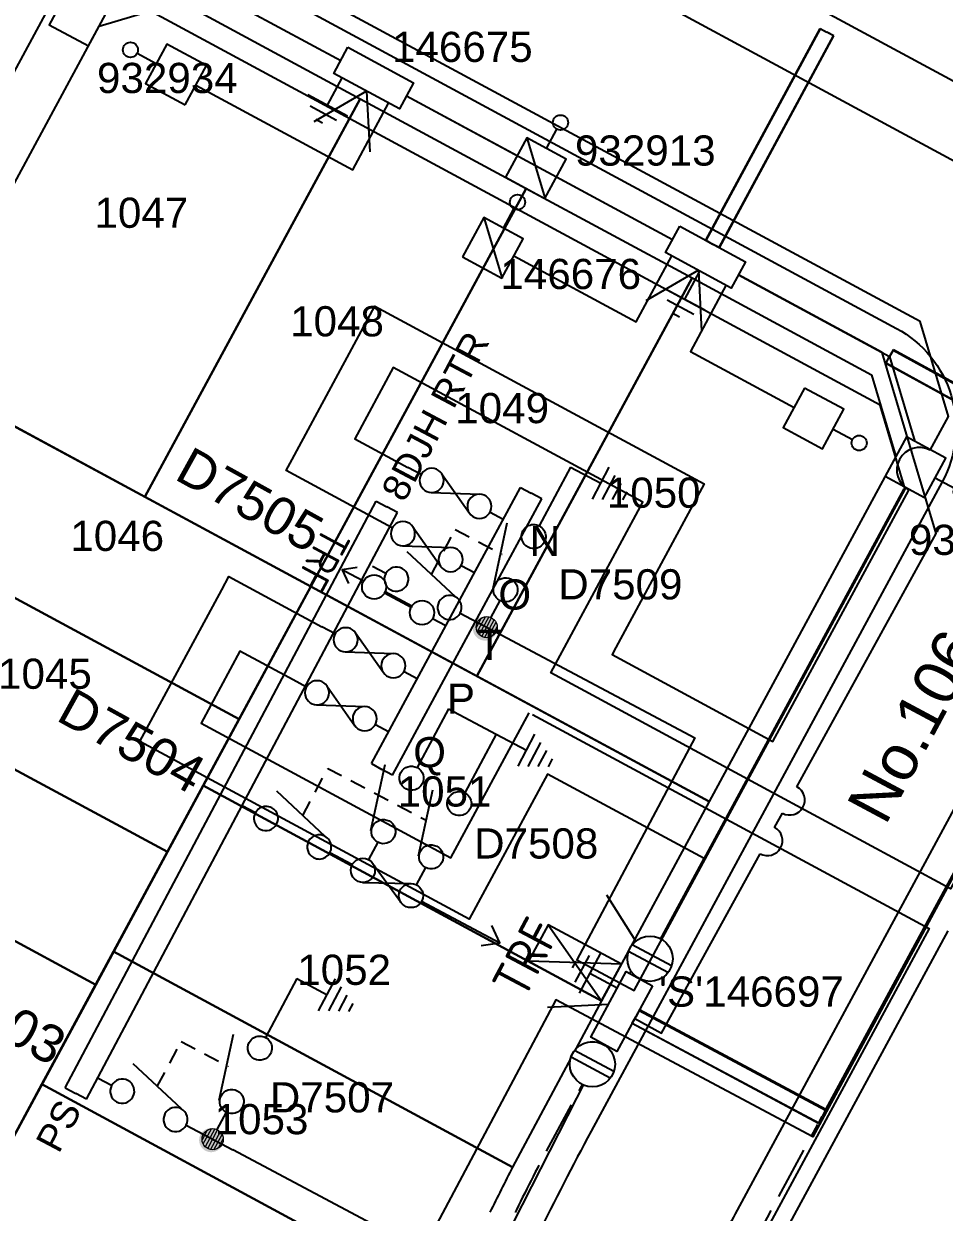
# Model space of a CAD drawing. Header units: metres. Extents: x 303507 to 304452, y 6274483 to 6275961.
# Drawn here: x 303895.7 to 303956.7, y 6274966.2 to 6275045 of the extents above; entities that cross this region are included whole.
import ezdxf
from ezdxf.enums import TextEntityAlignment as Align

# ---------------------------------------------------------------- set-up
doc = ezdxf.new("R2010")
doc.units = ezdxf.units.M
doc.header["$LTSCALE"] = 0.7
for name, pattern in [('A', [0]), ('CENTERX2', [101.6, 63.5, -12.7, 12.7, -12.7]), ('Dash', [5, 3, -2]), ('IE Trench LV', [6.5, 5, -1.5])]:
    doc.linetypes.add(name, pattern=pattern)
doc.layers.get('0').update_dxf_attribs({"color": 6})
for name, color, linetype in [('_User Miscellaneous11', 7, 'Continuous'), ('_User Miscellaneous4', 7, 'Continuous'), ('_User Miscellaneous7', 150, 'Continuous'), ('_User Miscellaneous8', 7, 'Continuous'), ('_User Miscellaneous9', 8, 'Continuous'), ('Cadastre Developer_SP_NEW', 4, 'Continuous'), ('Cadastre Roads_SP_NEW', 8, 'Continuous'), ('Duct_SP_NEW', 2, 'Continuous'), ('Equip_HV_NEW', 2, 'Continuous'), ('Equip_LV_MOD', 5, 'Continuous'), ('Equip_LV_NEW', 5, 'Continuous'), ('Mains_HV_NEW_U72', 2, 'Continuous'), ('Mains_LV_NEW_R6', 2, 'Continuous'), ('Mains_LV_NEW_T84', 2, 'Continuous'), ('Services_SP_NEW_UG', 2, 'Continuous'), ('Sub_LV_EXT', 5, 'Continuous'), ('Sub_SP_NEW', 2, 'Continuous'), ('SupportsUG_SP_LV_NEW', 2, 'Continuous'), ('SupportsUG_SP_LV_SL_NEW', 2, 'Continuous'), ('Trench_SP_NEW', 2, 'Continuous')]:
    doc.layers.add(name, color=color, linetype=linetype)
doc.layers.add('_User Miscellaneous5', color=7, linetype='Continuous', lineweight=35)
doc.styles.add('ARIAL', font='arial.ttf', dxfattribs={"height": 2})
doc.styles.add('iecARIAL', font='arial.ttf', dxfattribs={"height": 2})
doc.styles.add('IESYMBOL1', font='isocp.shx')
doc.styles.add('POLE_LABEL', font='arial.ttf')
doc.styles.add('SL_LABEL', font='arial.ttf')
doc.styles.get("Standard").update_dxf_attribs({"font": 'arial.ttf'})
doc.styles.add('style1', font='iso3098b.shx')
doc.styles.add('SWG_LABEL', font='arial.ttf')
doc.styles.add('SWITCH_LABEL', font='arial.ttf', dxfattribs={"height": 2.5})
doc.linetypes.add('Cable New UG', pattern='A,8,-1,["x",style1,S=3.5,R=0,X=0.35,Y=-1],-3.5', length=12.5)
doc.linetypes.add('Cable Z', pattern='A,8,-1,["Z",Standard,S=2.5,R=0,X=0.35,Y=-1.25],-3.5', length=12.5)
doc.linetypes.add('IE Trench HV', pattern='A,8,-2,["/",style1,S=2.5,R=0,X=0.1,Y=-1],-4.5', length=14.5)

# ---------------------------------------------------------------- blocks, each defined once
blk = doc.blocks.new('*U99')
at = {"layer": '_User Miscellaneous7', "lineweight": -3}
blk.add_lwpolyline([(-0.394, -4.515), (-0.394, -3.065)], dxfattribs=at)
blk.add_lwpolyline([(-1.879, -7.485), (1.091, -7.485), (1.091, -4.515), (-1.879, -4.515)], close=True, dxfattribs=at)
blk.add_circle((-0.394, -2.565), 0.5, dxfattribs=at)
at = {"layer": '_User Miscellaneous8', "color": 2, "lineweight": -3}
blk.add_lwpolyline([(-1.485, 0), (1.485, 0), (1.485, 2.97), (-1.485, 2.97)], close=True, dxfattribs=at)
at = {"style": 'POLE_LABEL', "flags": 9}
blk.add_attdef('STRUCTURE_PLANT_NUMBER', text='', height=0.2, dxfattribs=at).set_placement((1.641, 1.727), align=Align.MIDDLE_LEFT)
for tag, flags, p in [('STREET_CODE', 9, (1.641, 1.485)), ('OWNED_BY', 9, (1.641, 1.085)), ('OPERATED_BY', 9, (1.641, 0.885)), ('COLUMN_TYPE', 9, (1.641, 1.285)), ('STATE', 9, (1.641, 0.485)), ('USAGE', 9, (1.641, 0.285)), ('MAINTAINED_BY', 9, (1.641, 0.685)), ('LEGEND', 9, (1.641, 0.085)), ('SUBURB', 9, (1.641, -0.315)), ('STREETNAME', 9, (1.641, -0.515)), ('PARENT', 9, (1.641, -0.115)), ('LOCATION', 9, (1.641, -0.715)), ('Z', 1, (1.641, -1.315)), ('NOTES', 9, (1.641, -0.915)), ('LABEL_ALIGNMENT', 9, (1.641, -1.115))]:
    blk.add_attdef(tag, text='', height=0.2, dxfattribs=dict(flags=flags)).set_placement(p, align=Align.MIDDLE_LEFT)
at = {"layer": '_User Miscellaneous5', "style": 'ARIAL', "flags": 8}
blk.add_attdef('ASSET_NUM', text='', height=2, dxfattribs=at).set_placement((2, 3.485), align=Align.MIDDLE_LEFT)
blk = doc.blocks.new('*U107')
at = {"layer": '_User Miscellaneous7', "lineweight": -3}
for points in [[(0, -3.03), (0, -1.58)], [(-1.485, -3.03), (1.5, -6.015)]]:
    blk.add_lwpolyline(points, dxfattribs=at)
blk.add_lwpolyline([(-1.485, -6), (1.485, -6), (1.485, -3.03), (-1.485, -3.03)], close=True, dxfattribs=at)
blk.add_circle((0, -1.08), 0.5, dxfattribs=at)
at = {"layer": '_User Miscellaneous8', "color": 2, "lineweight": -3}
blk.add_lwpolyline([(-1.485, 0), (1.485, 0), (1.485, 2.97), (-1.485, 2.97)], close=True, dxfattribs=at)
blk.add_lwpolyline([(-1.485, 2.97), (1.5, -0.015)], dxfattribs=at)
at = {"style": 'POLE_LABEL', "flags": 9}
blk.add_attdef('STRUCTURE_PLANT_NUMBER', text='', height=0.2, dxfattribs=at).set_placement((1.641, 1.727), align=Align.MIDDLE_LEFT)
for tag, flags, p in [('STREET_CODE', 9, (1.641, 1.485)), ('OWNED_BY', 9, (1.641, 1.085)), ('OPERATED_BY', 9, (1.641, 0.885)), ('COLUMN_TYPE', 9, (1.641, 1.285)), ('STATE', 9, (1.641, 0.485)), ('USAGE', 9, (1.641, 0.285)), ('MAINTAINED_BY', 9, (1.641, 0.685)), ('LEGEND', 9, (1.641, 0.085)), ('SUBURB', 9, (1.641, -0.315)), ('STREETNAME', 9, (1.641, -0.515)), ('PARENT', 9, (1.641, -0.115)), ('LOCATION', 9, (1.641, -0.715)), ('Z', 1, (1.641, -1.315)), ('NOTES', 9, (1.641, -0.915)), ('LABEL_ALIGNMENT', 9, (1.641, -1.115))]:
    blk.add_attdef(tag, text='', height=0.2, dxfattribs=dict(flags=flags)).set_placement(p, align=Align.MIDDLE_LEFT)
at = {"layer": '_User Miscellaneous5', "style": 'ARIAL', "flags": 8}
blk.add_attdef('ASSET_NUM', text='', height=2, dxfattribs=at).set_placement((2, 3.485), align=Align.MIDDLE_LEFT)
blk = doc.blocks.new('*U66')
at = {"layer": '_User Miscellaneous8', "color": 2}
blk.add_line((0, 0), (0, 1.45), dxfattribs=at)
blk.add_circle((0, 1.95), 0.5, dxfattribs=at)
for tag, p, flags in [('Z', (0, 0), 1), ('OPERATED_BY', (0, -9.607), 9)]:
    blk.add_attdef(tag, p, '', height=0.2, dxfattribs=dict(flags=flags))
at = {"style": 'SL_LABEL', "flags": 9}
blk.add_attdef('STREET_CODE', text='', height=0.2, dxfattribs=at).set_placement((0, -0.2), align=Align.MIDDLE_LEFT)
at = {"flags": 9}
for tag, p in [('CONSTRUCTED_VOLTAGE', (0, -0.4)), ('CONTROL_TYPE', (0, -0.6)), ('LANTERN_PURPOSE', (0, -0.8)), ('OPERATING_VOLTAGE', (0, -1.4)), ('ORIENTATION', (0, -1.6)), ('LANTERN_TYPE', (0, -1)), ('NO_PHASES', (0, -1.2)), ('OWNED_BY', (0, -1.8)), ('STATE', (0, -2)), ('CEXIST', (0, -2.4)), ('USAGE', (0, -2.2)), ('CNEW', (0, -2.6)), ('CNUMBER', (0, -2.8)), ('CREMOVE', (0, -3)), ('CREPLACE', (0, -3.2)), ('LKINGHEIGHT', (0, -3.4)), ('LBRACKET', (0, -3.6)), ('LBRACKETVOCAB', (0, -3.8)), ('LCATEGORY', (0, -4)), ('LCHARGE1', (0, -4.2)), ('LCHARGE1PERCENT', (0, -4.4)), ('LCHARGE2', (0, -4.6)), ('LCHARGE2PERCENT', (0, -4.8)), ('LCHARGE3', (0, -5)), ('LCHARGE3PERCENT', (0, -5.2)), ('LEXIST', (0, -5.4)), ('LLAMP', (0, -5.6)), ('LLAMPVOCAB', (0, -5.8)), ('LMAST', (0, -6)), ('LMASTVOCAB', (0, -6.2)), ('LNEW', (0, -6.4)), ('LANTNUMBER', (0, -6.6)), ('LOUTREACH', (0, -7)), ('LOUTREACHVOCAB', (0, -7.2)), ('LRATECODE', (0, -7.4)), ('LREMOVE', (0, -7.6)), ('LREPLACE', (0, -7.8)), ('SUBURB', (0, -8.6)), ('LTYPE', (0, -8)), ('LTYPEVOCAB', (0, -8.2)), ('LEGEND', (0, -8.4)), ('STREETNAME', (0, -8.8)), ('LOCATION', (0, -9)), ('NOTES', (0, -9.2)), ('MAINTAINED_BY', (0, -9.863))]:
    blk.add_attdef(tag, text='', height=0.2, dxfattribs=at).set_placement(p, align=Align.MIDDLE_LEFT)
blk = doc.blocks.new('*U100')
at = {"layer": '_User Miscellaneous7', "lineweight": -3}
blk.add_lwpolyline([(0.362, -4.515), (0.362, -3.065)], dxfattribs=at)
blk.add_lwpolyline([(-1.123, -7.485), (1.847, -7.485), (1.847, -4.515), (-1.123, -4.515)], close=True, dxfattribs=at)
blk.add_circle((0.362, -2.565), 0.5, dxfattribs=at)
at = {"layer": '_User Miscellaneous8', "color": 2, "lineweight": -3}
blk.add_lwpolyline([(-1.485, 0), (1.485, 0), (1.485, 2.97), (-1.485, 2.97)], close=True, dxfattribs=at)
at = {"style": 'POLE_LABEL', "flags": 9}
blk.add_attdef('STRUCTURE_PLANT_NUMBER', text='', height=0.2, dxfattribs=at).set_placement((1.641, 1.727), align=Align.MIDDLE_LEFT)
for tag, flags, p in [('STREET_CODE', 9, (1.641, 1.485)), ('OWNED_BY', 9, (1.641, 1.085)), ('OPERATED_BY', 9, (1.641, 0.885)), ('COLUMN_TYPE', 9, (1.641, 1.285)), ('STATE', 9, (1.641, 0.485)), ('USAGE', 9, (1.641, 0.285)), ('MAINTAINED_BY', 9, (1.641, 0.685)), ('LEGEND', 9, (1.641, 0.085)), ('SUBURB', 9, (1.641, -0.315)), ('STREETNAME', 9, (1.641, -0.515)), ('PARENT', 9, (1.641, -0.115)), ('LOCATION', 9, (1.641, -0.715)), ('Z', 1, (1.641, -1.315)), ('NOTES', 9, (1.641, -0.915)), ('LABEL_ALIGNMENT', 9, (1.641, -1.115))]:
    blk.add_attdef(tag, text='', height=0.2, dxfattribs=dict(flags=flags)).set_placement(p, align=Align.MIDDLE_LEFT)
at = {"layer": '_User Miscellaneous5', "style": 'ARIAL', "flags": 8}
blk.add_attdef('ASSET_NUM', text='', height=2, dxfattribs=at).set_placement((2, 3.485), align=Align.MIDDLE_LEFT)
blk = doc.blocks.new('*U86')
at = {"lineweight": -3}
blk.add_lwpolyline([(-2.475, 2.49), (2.475, 2.49), (2.475, 0.51), (-2.475, 0.51)], close=True, dxfattribs=at)
for tag, flags, p in [('STREET_CODE', 9, (1.5, 3.5)), ('OWNED_BY', 9, (1.5, 3.3)), ('OPERATED_BY', 9, (1.5, 3.1)), ('STATE', 9, (1.5, 2.7)), ('SUPPORT_TYPE', 9, (1.5, 2.5)), ('USAGE', 9, (1.5, 2.3)), ('MAINTAINED_BY', 9, (1.5, 2.9)), ('SUBURB', 9, (1.5, 1.7)), ('STREETNAME', 9, (1.5, 1.5)), ('LEGEND', 9, (1.5, 2.1)), ('PARENT', 9, (1.5, 1.9)), ('Z', 1, (1.5, 0.9)), ('LOCATION', 9, (1.5, 1.3)), ('NOTES', 9, (1.5, 1.1))]:
    blk.add_attdef(tag, text='', height=0.2, dxfattribs=dict(flags=flags)).set_placement(p, align=Align.MIDDLE_LEFT)
at = {"layer": '_User Miscellaneous4', "style": 'ARIAL', "flags": 8}
blk.add_attdef('ASSET_NUM', text='', height=2, dxfattribs=at).set_placement((2, 5.5), align=Align.MIDDLE_LEFT)
blk = doc.blocks.new('A$C1B2C29DD')
at = {"layer": 'Services_SP_NEW_UG', "color": 2, "flags": 128}
for points in [[(0, 0), (-2.1, 3.444)], [(0, 0), (2.1, 3.444)]]:
    blk.add_lwpolyline(points, dxfattribs=at)
blk = doc.blocks.new('SUB_PADMOUNT_NEW')
for p, q in [((0, 1.375), (5.5, -1.375)), ((5.5, 1.375), (0, -1.375))]:
    blk.add_line(p, q)
blk.add_lwpolyline([(0, -1.375), (5.5, -1.375), (5.5, 1.375), (0, 1.375)], close=True)
for tag, height, flags, p in [('ASSET_NUM', 3, 8, (5.84, 2.545)), ('STREET_CODE', 0.2, 9, (5.34, 0.545)), ('OPERATING_VOLTAGE', 0.2, 9, (5.34, 0.145)), ('ORIENTATION', 0.2, 9, (5.34, -0.055)), ('NO_PHASES', 0.2, 9, (5.34, 0.345)), ('OWNED_BY', 0.2, 9, (5.34, -0.255)), ('OPERATED_BY', 0.2, 9, (5.34, -0.455)), ('CONSTRUCTED_VOLTAGE', 0.2, 9, (5.34, -0.855)), ('MAINTAINED_BY', 0.2, 9, (5.34, -0.655)), ('SECONDARY_VOLTAGE', 0.2, 9, (5.34, -1.055)), ('STATE', 0.2, 9, (5.34, -1.255)), ('SUBSTATION_TYPE', 0.2, 9, (5.34, -1.655)), ('PARENT', 0.2, 9, (5.34, -1.455)), ('SUBURB', 0.2, 9, (5.34, -2.255)), ('STREETNAME', 0.2, 9, (5.34, -2.455)), ('USAGE', 0.2, 9, (5.34, -1.855)), ('LEGEND', 0.2, 9, (5.34, -2.055)), ('Z', 0.2, 1, (5.34, -3.055)), ('LOCATION', 0.2, 9, (5.34, -2.655)), ('NOTES', 0.2, 9, (5.34, -2.855))]:
    blk.add_attdef(tag, text='', height=height, dxfattribs=dict(flags=flags)).set_placement(p, align=Align.MIDDLE_LEFT)
blk = doc.blocks.new('TX_LINK_NEW')
h = blk.add_hatch(color=256)
edge = h.paths.add_edge_path()
edge.add_line((2.598, 0.05), (4.601, 0.05))
edge.add_arc((5.4, 0.011), 0.8, 177.23529, 184.40267)
edge.add_line((4.602, -0.05), (2.598, -0.05))
edge.add_arc((1.8, 0), 0.8, 356.41668, 363.58332)
blk.add_line((7.2, 0.013), (7.798, 0.013))
for points in [[(1, 0), (0, 0)], [(2.598, 0.05), (4.601, 0.05)], [(6.2, 0.013), (7.2, 0.013)], [(6.998, -0.587), (7.798, 0.013), (6.998, 0.613)], [(2.598, -0.05), (4.602, -0.05)]]:
    blk.add_lwpolyline(points)
for centre in [(1.8, 0), (5.4, 0.011)]:
    blk.add_circle(centre, 0.8)
for centre, start, end in [((1.8, 0), 356.41668, 3.58332), ((5.4, 0.011), 177.23529, 184.40267)]:
    blk.add_arc(centre, 0.8, start, end)
at = {"style": 'IESYMBOL1'}
blk.add_text('TRF', height=2, rotation=90, dxfattribs=at).set_placement((9.238, 0.013), align=Align.MIDDLE_CENTER)
at = {"flags": 1}
blk.add_attdef('Z', (0, 0), '', height=0.2, dxfattribs=at)
at = {"layer": 'Sub_LV_EXT', "flags": 1}
for tag, p in [('ORIENTATION', (2.14, -1.527)), ('USAGE', (2.14, -1.142)), ('NOTES', (2.14, -3.066))]:
    blk.add_attdef(tag, p, '', height=0.2, dxfattribs=at)
blk = doc.blocks.new('LV_UG_DFUSE_CLOSED_NEW')
for points in [[(1, 0), (0, 0)], [(5.04, 0.726), (2.156, -0.717)], [(5.049, -0.707), (2.156, 0.717)], [(6.2, 0.013), (7.2, 0.013)]]:
    blk.add_lwpolyline(points)
for centre in [(1.8, 0), (5.4, 0.011)]:
    blk.add_circle(centre, 0.8)
for tag, flags, p in [('ACTUAL_STATUS', 9, (1.5, 0)), ('OPERATED_BY', 9, (1.5, -0.6)), ('CONSTRUCTED_VOLTAGE', 9, (1.5, -0.2)), ('NO_PHASES', 9, (1.5, -0.4)), ('MAINTAINED_BY', 9, (1.5, -0.8)), ('OWNED_BY', 9, (1.5, -1)), ('OPERATING_VOLTAGE', 9, (1.5, -1.2)), ('ORIENTATION', 9, (1.5, -1.4)), ('STATE', 9, (1.5, -1.6)), ('Z', 1, (1.5, -2.4)), ('SWITCH_TYPE', 9, (1.5, -1.8)), ('USAGE', 9, (1.5, -2)), ('NOTES', 9, (1.5, -2.2))]:
    blk.add_attdef(tag, text='', height=0.2, dxfattribs=dict(flags=flags)).set_placement(p, align=Align.MIDDLE_LEFT)
blk = doc.blocks.new('*U120')
at = {"layer": 'Services_SP_NEW_UG', "color": 2, "flags": 128}
blk.add_lwpolyline([(4.19, -0.75), (6.436, 2.934)], dxfattribs=at)
at = {"layer": 'Services_SP_NEW_UG', "color": 2, "linetype": 'Dash', "ltscale": 0.7, "flags": 128}
blk.add_lwpolyline([(2.473, -0.75), (4.19, -0.75)], dxfattribs=at)
blk = doc.blocks.new('*U144')
blk.add_wipeout([(-1.056, -0.443), (-1.18, -0.584), (-1.286, -0.739), (-1.371, -0.906), (-1.435, -1.083), (-1.476, -1.266), (-1.493, -1.453), (-1.487, -1.64), (-1.458, -1.826), (-1.406, -2.006), (-1.331, -2.178), (-1.236, -2.339), (-1.121, -2.488), (-0.988, -2.62), (-0.84, -2.735), (-0.679, -2.831), (-0.506, -2.906), (-0.326, -2.958), (-0.141, -2.987), (0.047, -2.993), (0.233, -2.976), (0.416, -2.935), (0.593, -2.871), (0.76, -2.786), (0.915, -2.681), (1.056, -2.557), (1.18, -2.416), (1.286, -2.261), (1.371, -2.094), (1.435, -1.917), (1.476, -1.734), (1.493, -1.547), (1.487, -1.36), (1.458, -1.174), (1.406, -0.994), (1.331, -0.822), (1.236, -0.661), (1.121, -0.512), (0.988, -0.38), (0.84, -0.265), (0.679, -0.169), (0.506, -0.094), (0.326, -0.042), (0.141, -0.013), (-0.047, -0.007), (-0.233, -0.024), (-0.416, -0.065), (-0.593, -0.129), (-0.76, -0.214), (-0.915, -0.319)])
for p, q in [((-1.479, -1.25), (1.479, -1.25)), ((-1.479, -1.75), (1.479, -1.75))]:
    blk.add_line(p, q)
blk.add_circle((0, -1.5), 1.5)
for tag, flags, p in [('ACTUAL_STATUS', 9, (1.5, 0)), ('OPERATING_VOLTAGE', 9, (1.5, -0.6)), ('ORIENTATION', 9, (1.5, -0.8)), ('CONSTRUCTED_VOLTAGE', 9, (1.5, -0.2)), ('NO_PHASES', 9, (1.5, -0.4)), ('STATE', 9, (1.5, -1)), ('SWITCH_TYPE', 9, (1.5, -1.2)), ('USAGE', 9, (1.5, -1.4)), ('NOTES', 9, (1.5, -1.6)), ('OWNED_BY', 9, (1.5, -1.8)), ('OPERATED_BY', 9, (1.5, -2)), ('MAINTAINED_BY', 9, (1.5, -2.2)), ('NUMBER_OF_PHASES', 9, (1.5, -2.4)), ('TYPE', 9, (1.5, -2.6)), ('Z', 1, (1.5, -2.8))]:
    blk.add_attdef(tag, text='', height=0.2, dxfattribs=dict(flags=flags)).set_placement(p, align=Align.MIDDLE_LEFT)
blk = doc.blocks.new('Earth')
for p, q in [((0, -2.044), (0, 0)), ((-1.5, -2.044), (1.5, -2.044)), ((-1, -2.644), (1, -2.644)), ((-0.25, -3.244), (0.25, -3.244))]:
    blk.add_line(p, q)
blk = doc.blocks.new('*U175')
for p, q in [((-1.6, 0), (-1.6, 44)), ((-1.6, 44), (-0.8, 44)), ((0, 44), (-0.8, 44)), ((0, 0), (0, 44)), ((-1.6, 0), (-0.8, 0)), ((0, 0), (-0.8, 0))]:
    blk.add_line(p, q)
at = {"style": 'ARIAL'}
blk.add_attdef('SWG_TYPE', text='', height=1.8, rotation=90, dxfattribs=at).set_placement((-0.8, 44.745), align=Align.MIDDLE_LEFT)
blk.add_attdef('SUB_TYPE', text='', height=1.8, rotation=90, dxfattribs=at).set_placement((-0.8, -0.757), align=Align.MIDDLE_RIGHT)
blk = doc.blocks.new('SWG_SIE_TRF_NOES_NEW')
for p, q in [((7.008, 0.801), (2.793, 1.949)), ((14.679, 0), (20.536, -0.004))]:
    blk.add_line(p, q)
for points in [[(2.998, -0.79, 1), (3.002, 0.81, 1)], [(6.998, -0.798, 1), (7.002, 0.801, 1)]]:
    blk.add_lwpolyline(points, format="xyb", close=True)
for points in [[(2.2, 0.011), (1.2, 0.011)], [(19.536, -0.753), (20.536, -0.004), (19.536, 0.747)], [(7.8, 0), (9.453, 0)]]:
    blk.add_lwpolyline(points)
at = {"flags": 1}
blk.add_attdef('Z', (0, 0), '', height=0.2, dxfattribs=at)
at = {"style": 'SWITCH_LABEL', "flags": 9}
blk.add_attdef('STREET_CODE', text='', height=0.2, dxfattribs=at).set_placement((0, -0.2), align=Align.MIDDLE_LEFT)
at = {"flags": 9}
for tag, p in [('ORIENTATION', (0, -0.4)), ('USAGE', (0, -0.8)), ('PARENT', (0, -0.6)), ('SUBURB', (0, -1)), ('STREETNAME', (0, -1.2)), ('LOCATION', (0, -1.4)), ('NOTES', (0, -1.6))]:
    blk.add_attdef(tag, text='', height=0.2, dxfattribs=at).set_placement(p, align=Align.MIDDLE_LEFT)
blk = doc.blocks.new('SWG_FUSE_NEW')
for points in [[(4.04, 0.726), (1.156, -0.717)], [(4.049, -0.707), (1.156, 0.717)]]:
    blk.add_lwpolyline(points)
for centre in [(0.8, 0), (4.4, 0.011)]:
    blk.add_circle(centre, 0.8)
at = {"style": 'SWITCH_LABEL', "flags": 8}
blk.add_attdef('ASSET_NUM', text='', height=2.5, rotation=179.95437, dxfattribs=at).set_placement((-2.4, 0), align=Align.MIDDLE_LEFT)
for tag, p, flags in [('Z', (0, 0), 1), ('ORIENTATION', (0.04, -4.4), 9), ('USAGE', (0.04, -5.4), 9)]:
    blk.add_attdef(tag, p, '', height=0.2, dxfattribs=dict(flags=flags))
at = {"flags": 9}
for tag, p in [('PARENT', (0, -1.6)), ('SUBURB', (0, -2.2)), ('STREETNAME', (0, -2.4))]:
    blk.add_attdef(tag, text='', height=0.2, dxfattribs=at).set_placement(p, align=Align.MIDDLE_LEFT)
blk = doc.blocks.new('*U176')
at = {"linetype": 'CENTERX2'}
blk.add_blockref('SWG_SIE_TRF_NOES_NEW', (0, 0), dxfattribs=at)
at = {"linetype": 'CENTERX2', "rotation": 180}
blk.add_blockref('SWG_FUSE_NEW', (14.679, 0), dxfattribs=at)
at = {"style": 'IESYMBOL1'}
blk.add_text('TRF', height=2.5, rotation=89.98256, dxfattribs=at).set_placement((22.515, -0.055), align=Align.MIDDLE_CENTER)
blk = doc.blocks.new('SWG_SIE_ES_NEW')
for p, q in [((-6.103, 0.747), (-1.804, 1.966)), ((2.223, -2.29), (4.623, -2.285)), ((2.524, -2.89), (4.324, -2.886)), ((2.826, -3.489), (4.026, -3.486)), ((3.127, -4.088), (3.727, -4.087))]:
    blk.add_line(p, q)
at = {"const_width": 0.8, "flags": 128}
blk.add_lwpolyline([(-9.091, -0.021, 1), (-8.291, -0.021, 1)], format="xyb", close=True, dxfattribs=at)
for points in [[(-5.789, -0.821, -1), (-5.793, 0.779, -1)], [(-1.789, -0.813, -1), (-1.793, 0.787, -1)]]:
    blk.add_lwpolyline(points, format="xyb", close=True)
for points in [[(-6.591, -0.023), (-7.891, -0.023)], [(3.423, -0.012), (-0.991, -0.012)], [(3.423, -0.012), (3.423, -2.288)]]:
    blk.add_lwpolyline(points)
at = {"flags": 1}
blk.add_attdef('Z', (0, 0), '', height=0.2, dxfattribs=at)
at = {"style": 'SWITCH_LABEL', "flags": 9}
blk.add_attdef('STREET_CODE', text='', height=0.2, dxfattribs=at).set_placement((0, -0.2), align=Align.MIDDLE_LEFT)
at = {"flags": 9}
for tag, p in [('ORIENTATION', (0, -0.4)), ('USAGE', (0, -0.8)), ('PARENT', (0, -0.6)), ('SUBURB', (0, -1)), ('STREETNAME', (0, -1.2)), ('LOCATION', (0, -1.4)), ('NOTES', (0, -1.6))]:
    blk.add_attdef(tag, text='', height=0.2, dxfattribs=at).set_placement(p, align=Align.MIDDLE_LEFT)
at = {"style": 'ARIAL', "flags": 8}
blk.add_attdef('ASSET_NUM', text='', height=2, dxfattribs=at).set_placement((-1.812, -3.151), align=Align.MIDDLE_CENTER)
blk = doc.blocks.new('SWG_SIE_SU_NEW')
blk.add_line((5.808, 0.79), (1.594, 1.938))
at = {"linetype": 'A', "lineweight": 0}
for p, q in [((7.981, 0.347), (7.98, -0.368)), ((8.18, -0.584), (8.181, 0.562)), ((8.381, 0.659), (8.379, -0.682)), ((8.579, -0.712), (8.581, 0.688)), ((8.781, 0.659), (8.779, -0.683)), ((8.98, -0.588), (8.981, 0.564)), ((9.181, 0.351), (9.18, -0.376))]:
    blk.add_line(p, q, dxfattribs=at)
at = {"linetype": 'Dash', "ltscale": 0.5}
blk.add_lwpolyline([(3.701, 1.364), (3.701, 4.733), (7.222, 4.733)], dxfattribs=at)
for points in [[(1.798, -0.802, 1), (1.802, 0.798, 1)], [(5.798, -0.81, 1), (5.802, 0.79, 1)]]:
    blk.add_lwpolyline(points, format="xyb", close=True)
for points in [[(1, 0), (0, 0)], [(6.6, -0.012), (10.1, -0.012)]]:
    blk.add_lwpolyline(points)
at = {"linetype": 'A', "lineweight": 0}
blk.add_circle((8.582, -0.012), 0.7, dxfattribs=at)
at = {"style": 'SWG_LABEL', "flags": 8}
blk.add_attdef('ASSET_NUM', text='', height=2, rotation=179.95437, dxfattribs=at).set_placement((-2.4, 0.012), align=Align.MIDDLE_LEFT)
at = {"flags": 1}
blk.add_attdef('Z', (0, 0), '', height=0.2, dxfattribs=at)
at = {"style": 'SWITCH_LABEL', "flags": 9}
blk.add_attdef('STREET_CODE', text='', height=0.2, dxfattribs=at).set_placement((0, 0), align=Align.MIDDLE_LEFT)
at = {"flags": 9}
for tag, p in [('ORIENTATION', (0, -0.2)), ('SUBURB', (0, -0.8)), ('USAGE', (0, -0.6)), ('PARENT', (0, -0.4)), ('OWNED_BY', (-0.003, -1.619)), ('STREETNAME', (0, -1)), ('LOCATION', (0, -1.2)), ('NOTES', (0, -1.4)), ('OPERATED_BY', (-0.009, -1.841)), ('MAINTAINED_BY', (-0.011, -2.048))]:
    blk.add_attdef(tag, text='', height=0.2, dxfattribs=at).set_placement(p, align=Align.MIDDLE_LEFT)
blk = doc.blocks.new('*U174')
for p, q in [((-6.103, 4.327), (-1.804, 5.547)), ((-6.103, 0.747), (-1.804, 1.966)), ((2.223, -2.29), (4.623, -2.285)), ((2.524, -2.89), (4.324, -2.886)), ((2.826, -3.489), (4.026, -3.486)), ((3.127, -4.088), (3.727, -4.087))]:
    blk.add_line(p, q)
at = {"linetype": 'Dash', "ltscale": 0.5, "flags": 128}
blk.add_lwpolyline([(-7.345, 8.776), (-3.811, 8.776), (-3.791, 1.399)], dxfattribs=at)
for points in [[(-5.789, 2.759, -1), (-5.793, 4.359, -1)], [(-1.789, 2.767, -1), (-1.793, 4.367, -1)], [(-5.789, -0.821, -1), (-5.793, 0.779, -1)], [(-1.789, -0.813, -1), (-1.793, 0.787, -1)]]:
    blk.add_lwpolyline(points, format="xyb", close=True)
for points in [[(-6.591, 3.558), (-7.891, 3.558)], [(3.423, 3.569), (-0.991, 3.569)], [(3.423, 3.569), (3.423, -0.012)], [(-6.591, -0.023), (-7.891, -0.023)], [(3.423, -0.012), (-0.991, -0.012)], [(3.423, -0.012), (3.423, -2.288)]]:
    blk.add_lwpolyline(points)
at = {"flags": 1}
blk.add_attdef('Z', (0, 0), '', height=0.2, dxfattribs=at)
at = {"style": 'SWITCH_LABEL', "flags": 9}
blk.add_attdef('STREET_CODE', text='', height=0.2, dxfattribs=at).set_placement((0, -0.2), align=Align.MIDDLE_LEFT)
at = {"flags": 9}
for tag, p in [('ORIENTATION', (0, -0.4)), ('USAGE', (0, -0.8)), ('PARENT', (0, -0.6)), ('SUBURB', (0, -1)), ('STREETNAME', (0, -1.2)), ('LOCATION', (0, -1.4)), ('NOTES', (0, -1.6))]:
    blk.add_attdef(tag, text='', height=0.2, dxfattribs=at).set_placement(p, align=Align.MIDDLE_LEFT)
at = {"style": 'ARIAL', "flags": 8}
blk.add_attdef('ASSET_NUM', text='', height=2, dxfattribs=at).set_placement((-1.812, -3.151), align=Align.MIDDLE_CENTER)

msp = doc.modelspace()

# ---------------------------------------------------------------- linework, layer by layer
at = {"layer": '_User Miscellaneous11'}
for p, q in [((303940.953, 6275030.607), (303948.53, 6275044.646)), ((303948.53, 6275044.646), (303948.952, 6275044.418)), ((303949.375, 6275044.191), (303948.952, 6275044.418)), ((303941.798, 6275030.151), (303949.375, 6275044.191)), ((303940.953, 6275030.607), (303941.375, 6275030.379)), ((303941.798, 6275030.151), (303941.375, 6275030.379)), ((303953.33, 6275023.34), (303953.099, 6275022.919)), ((303953.33, 6275023.34), (303974.398, 6275011.784)), ((303952.868, 6275022.498), (303953.099, 6275022.919)), ((303952.868, 6275022.498), (303973.937, 6275010.942)), ((303936.052, 6274978.734), (303936.279, 6274979.157)), ((303936.505, 6274979.58), (303936.279, 6274979.157)), ((303936.505, 6274979.58), (303948.857, 6274972.967)), ((303936.052, 6274978.734), (303948.403, 6274972.121)), ((303948.403, 6274972.121), (303948.63, 6274972.544)), ((303948.857, 6274972.967), (303948.63, 6274972.544))]:
    msp.add_line(p, q, dxfattribs=at)
at = {"layer": '_User Miscellaneous9', "flags": 128}
msp.add_lwpolyline([(303838.649, 6274968.626), (303844.929, 6274972.41, 0.134073), (303874.205, 6275003.093), (303897.646, 6275046.475, -0.414214), (303907.809, 6275049.509), (303953.558, 6275024.789, -0.414214), (303956.591, 6275014.626), (303933.324, 6274971.563, 0.009462), (303929.757, 6274964.653), (303920.306, 6274945.458, -0.163347), (303893.191, 6274918.123, -0.163347)], format="xyb", dxfattribs=at)
msp.add_lwpolyline([(303976.433, 6275012.43, 0.414214), (303966.269, 6275009.397), (303943.002, 6274966.334, 0.005419), (303941.037, 6274962.603, 0.407879), (303944.146, 6274952.583), (304003.654, 6274920.43, 0.052411), (304022.116, 6274912.827), (304047.707, 6274905.304, -0.052412), (304059.5, 6274900.447), (304062.999, 6274898.557, 0.414108), (304073.161, 6274901.587), (304094.107, 6274940.32, 0.414319), (304091.076, 6274950.486)], format="xyb", close=True, dxfattribs=at)
at = {"layer": 'Cadastre Developer_SP_NEW'}
for p, q in [((303918.023, 6275040.012), (303903.762, 6275013.618)), ((303903.762, 6275013.618), (303918.023, 6275040.012)), ((303929.02, 6275034.07), (303914.759, 6275007.676)), ((303914.759, 6275007.676), (303929.02, 6275034.07)), ((303940.017, 6275028.128), (303925.756, 6275001.734)), ((303925.756, 6275001.734), (303940.017, 6275028.128)), ((303888.365, 6275021.937), (303914.759, 6275007.676)), ((303903.762, 6275013.618), (303888.365, 6275021.937)), ((303914.759, 6275007.676), (303903.762, 6275013.618)), ((303883.612, 6275013.139), (303910.005, 6274998.878)), ((303910.005, 6274998.878), (303883.612, 6275013.139)), ((303907.628, 6274994.479), (303914.759, 6275007.676)), ((303914.759, 6275007.676), (303910.005, 6274998.878)), ((303925.756, 6275001.734), (303914.759, 6275007.676)), ((303914.759, 6275007.676), (303941.153, 6274993.415)), ((303878.858, 6275004.341), (303905.252, 6274990.08)), ((303905.252, 6274990.08), (303878.858, 6275004.341)), ((303941.153, 6274993.415), (303925.756, 6275001.734)), ((303910.005, 6274998.878), (303905.252, 6274990.08)), ((303873.87, 6274995.67), (303900.498, 6274981.283)), ((303900.498, 6274981.283), (303873.87, 6274995.67)), ((303901.686, 6274983.482), (303907.628, 6274994.479)), ((303934.022, 6274980.218), (303907.628, 6274994.479)), ((303907.628, 6274994.479), (303934.022, 6274980.218)), ((303905.252, 6274990.08), (303900.498, 6274981.283)), ((303896.933, 6274974.684), (303901.686, 6274983.482)), ((303928.124, 6274969.197), (303901.686, 6274983.482)), ((303901.686, 6274983.482), (303928.124, 6274969.197)), ((303900.498, 6274981.283), (303893.367, 6274968.086)), ((303892.179, 6274965.886), (303896.933, 6274974.684)), ((303923.679, 6274960.232), (303896.933, 6274974.684)), ((303896.933, 6274974.684), (303923.679, 6274960.232))]:
    msp.add_line(p, q, dxfattribs=at)
at = {"layer": 'Cadastre Roads_SP_NEW', "color": 4}
for p, q in [((303900.725, 6275044.812), (303906.146, 6275046.429)), ((303906.146, 6275046.429), (303918.023, 6275040.012)), ((303888.365, 6275021.937), (303900.725, 6275044.812)), ((303918.023, 6275040.012), (303929.02, 6275034.07)), ((303929.02, 6275034.07), (303940.017, 6275028.128)), ((303940.017, 6275028.128), (303951.894, 6275021.71)), ((303951.894, 6275021.71), (303953.512, 6275016.29)), ((303941.153, 6274993.415), (303934.022, 6274980.218)), ((303946.081, 6274964.671), (303956.989, 6274984.858)), ((303934.022, 6274980.218), (303928.124, 6274969.197))]:
    msp.add_line(p, q, dxfattribs=at)
msp.add_arc((304114.12, 6274873.875), 209, 152.86513, 153.78504, dxfattribs=at)
at = {"layer": 'Duct_SP_NEW'}
for p, q in [((303940.918, 6275030.626), (303948.496, 6275044.665)), ((303948.496, 6275044.665), (303948.953, 6275044.418)), ((303949.411, 6275044.171), (303948.953, 6275044.418)), ((303941.833, 6275030.132), (303949.411, 6275044.171)), ((303940.918, 6275030.626), (303941.375, 6275030.379)), ((303941.833, 6275030.132), (303941.375, 6275030.379)), ((303953.349, 6275023.375), (303953.099, 6275022.919)), ((303974.418, 6275011.819), (303953.349, 6275023.375)), ((303952.849, 6275022.463), (303953.099, 6275022.919)), ((303973.917, 6275010.907), (303952.849, 6275022.463)), ((303936.033, 6274978.699), (303936.279, 6274979.157)), ((303936.524, 6274979.615), (303936.279, 6274979.157)), ((303948.875, 6274973.002), (303936.524, 6274979.615)), ((303948.385, 6274972.086), (303936.033, 6274978.699)), ((303948.385, 6274972.086), (303948.63, 6274972.544)), ((303948.875, 6274973.002), (303948.63, 6274972.544))]:
    msp.add_line(p, q, dxfattribs=at)
at = {"layer": 'Equip_LV_MOD'}
for p, q in [((303918.764, 6274995.937), (303928.643, 6275014.241)), ((303928.643, 6275014.241), (303929.347, 6275013.861)), ((303930.051, 6275013.481), (303929.347, 6275013.861)), ((303920.172, 6274995.177), (303930.051, 6275013.481)), ((303918.764, 6274995.937), (303919.468, 6274995.557)), ((303920.172, 6274995.177), (303919.468, 6274995.557))]:
    msp.add_line(p, q, dxfattribs=at)
at = {"layer": 'Mains_LV_NEW_R6', "color": 2, "linetype": 'Cable Z', "flags": 128}
for points in [[(303907.127, 6275040.914), (303917.529, 6275035.3), (303919.909, 6275039.708)], [(303928.212, 6275029.593), (303936.313, 6275025.22), (303938.671, 6275029.588)], [(303942.279, 6275027.67), (303939.899, 6275023.261), (303946.768, 6275019.554)]]:
    msp.add_lwpolyline(points, dxfattribs=at)
at = {"layer": 'Mains_LV_NEW_T84', "color": 2, "linetype": 'Cable New UG'}
msp.add_line((303934.166, 6274977.328), (303921.753, 6274952.926), dxfattribs=at)
at = {"layer": 'Mains_LV_NEW_T84', "color": 2, "linetype": 'Cable New UG', "flags": 128}
for points in [[(303955.793, 6275016.714), (303957.002, 6275018.954), (303955.124, 6275025.235), (303886.484, 6275062.283), (303888.362, 6275056.001), (303875.78, 6275032.691)], [(303921.09, 6275040.196), (303938.724, 6275030.678)], [(303954.91, 6275015.477), (303952.606, 6275023.186), (303943.08, 6275028.327)], [(303913.506, 6275016.093), (303918.997, 6275026.265), (303940.821, 6275014.486), (303934.969, 6275003.643)], [(303932.899, 6275000.73), (303930.644, 6275001.947), (303936.756, 6275013.271), (303920.212, 6275022.2), (303917.658, 6275017.468), (303921.178, 6275015.568)], [(303919.272, 6275012.037), (303913.112, 6275015.361), (303913.506, 6275016.093)], [(303946.965, 6274994.406), (303956.192, 6275011.187), (303954.91, 6275015.477)], [(303934.969, 6275003.643), (303934.709, 6275003.162), (303945.372, 6274997.407), (303954.368, 6275014.074)], [(303995.142, 6275000.24), (303976.152, 6275010.477), (303968.187, 6275008.096), (303957.147, 6274987.643), (303945.023, 6274994.186)], [(303908.847, 6275007.459), (303909.316, 6275008.33), (303915.476, 6275005.005)], [(303936.583, 6274981.805), (303940.812, 6274989.641), (303930.434, 6274995.242), (303925.242, 6274985.622), (303903.418, 6274997.401), (303908.847, 6275007.459)], [(303913.579, 6275001.49), (303910.059, 6275003.39), (303907.483, 6274998.616), (303924.027, 6274989.687), (303929.219, 6274999.307)], [(303945.023, 6274994.186), (303932.899, 6275000.73)], [(303929.437, 6274999.19), (303942.58, 6274992.096)], [(303945.484, 6274991.713), (303946.001, 6274992.654)], [(303942.58, 6274992.096), (303955.723, 6274985.003), (303943.377, 6274962.13), (303945.913, 6274954.071), (303963.41, 6274944.627)], [(303936.213, 6274979.036), (303937.986, 6274978.079), (303944.52, 6274989.961)]]:
    msp.add_lwpolyline(points, dxfattribs=at)
at = {"layer": 'Mains_LV_NEW_T84', "color": 2, "linetype": 'Cable New UG'}
for centre, radius, start, end in [((303955.081, 6275015.394), 1.5, 61.64266, 241.64266), ((303946.483, 6274993.53), 1, 241.19307, 61.19307), ((303945.002, 6274990.837), 1, 241.19307, 61.19307)]:
    msp.add_arc(centre, radius, start, end, dxfattribs=at)
at = {"layer": 'Services_SP_NEW_UG', "color": 2, "flags": 128}
msp.add_lwpolyline([(303934.471, 6274979.976), (303930.443, 6274979.764)], dxfattribs=at)
at = {"layer": 'Trench_SP_NEW', "linetype": 'IE Trench HV', "flags": 128}
for points in [[(303900.89, 6275046.415), (303906.474, 6275048.084), (303916.734, 6275042.547)], [(303943.08, 6275028.327), (303953.099, 6275022.919), (303954.778, 6275017.294)], [(303954.045, 6275014.158), (303936.518, 6274981.684)]]:
    msp.add_lwpolyline(points, dxfattribs=at)
at = {"layer": 'Trench_SP_NEW', "linetype": 'IE Trench HV', "ltscale": 0.8, "flags": 128}
msp.add_lwpolyline([(303921.09, 6275040.196), (303928.424, 6275036.238)], dxfattribs=at)
at = {"layer": 'Trench_SP_NEW', "linetype": 'IE Trench HV', "ltscale": 0.85, "flags": 128}
msp.add_lwpolyline([(303931.037, 6275034.827), (303938.724, 6275030.678)], dxfattribs=at)
at = {"layer": 'Trench_SP_NEW', "linetype": 'IE Trench LV', "flags": 128}
for points in [[(303934.165, 6274977.328), (303930.181, 6274969.954, 0.003378), (303927.963, 6274965.536), (303925.025, 6274959.57), (303921.753, 6274952.926)], [(303943.615, 6274963.23, -0.003168), (303944.761, 6274965.384), (303948.344, 6274972.015)]]:
    msp.add_lwpolyline(points, format="xyb", dxfattribs=at)
msp.add_lwpolyline([(303948.383, 6274972.087), (303948.63, 6274972.544)], dxfattribs=at)

# ---------------------------------------------------------------- block references
at = {"layer": 'Equip_HV_NEW', "linetype": 'Continuous', "rotation": 332.0602807116223}
msp.add_blockref('*U175', (303899.885, 6274973.703), dxfattribs=at).add_auto_attribs({'SUB_TYPE': 'PS', 'SWG_TYPE': '8DJH RTR'})
at = {"layer": 'Equip_HV_NEW', "linetype": 'Continuous'}
ref = msp.add_blockref('SWG_SIE_ES_NEW', (303930.345, 6275012.577), dxfattribs=dict(at, rotation=62.06028071162239))
ref.add_attrib('ASSET_NUM', 'D7509', dxfattribs={"layer": '0', "height": 2, "style": 'ARIAL'}).set_placement((303939.378, 6275007.822), align=Align.MIDDLE_RIGHT)
ref = msp.add_blockref('SWG_SIE_SU_NEW', (303918.83, 6275009.013), dxfattribs=dict(at, rotation=332.0602807116223))
ref.add_attrib('ASSET_NUM', 'D7505', dxfattribs={"layer": '0', "height": 2.5, "rotation": 331, "style": 'SWG_LABEL'}).set_placement((303906.233, 6275015.928), align=Align.MIDDLE_LEFT)
ref = msp.add_blockref('*U174', (303925.417, 6274994.876), dxfattribs=dict(at, rotation=62.06028071162239))
ref.add_attrib('ASSET_NUM', 'D7508', dxfattribs={"layer": '0', "height": 2, "style": 'ARIAL'}).set_placement((303929.687, 6274990.645), align=Align.MIDDLE_CENTER)
ref = msp.add_blockref('*U176', (303909.127, 6274993.691), dxfattribs=dict(at, rotation=332.0602807116223))
ref.add_attrib('ASSET_NUM', 'D7504', dxfattribs={"layer": '0', "height": 2.5, "rotation": 331, "style": 'SWG_LABEL'}).set_placement((303898.394, 6274999.946), align=Align.MIDDLE_LEFT)
ref = msp.add_blockref('SWG_SIE_ES_NEW', (303912.204, 6274978.666), dxfattribs=dict(at, rotation=62.06028071162239))
ref.add_attrib('ASSET_NUM', 'D7507', dxfattribs={"layer": '0', "height": 2, "style": 'ARIAL'}).set_placement((303920.268, 6274973.817), align=Align.MIDDLE_RIGHT)
ref = msp.add_blockref('SWG_SIE_SU_NEW', (303900.672, 6274975.071), dxfattribs=dict(at, rotation=332.0602807116223))
ref.add_attrib('ASSET_NUM', 'D7503', dxfattribs={"layer": '0', "height": 2.5, "rotation": 331, "style": 'SWG_LABEL'}).set_placement((303889.178, 6274981.94), align=Align.MIDDLE_LEFT)
at = {"layer": 'Equip_LV_NEW', "lineweight": 0, "rotation": 331.655629501525}
for p in [(303916.835, 6275041.389), (303940.501, 6275028.528)]:
    msp.add_blockref('Earth', p, dxfattribs=at)
at = {"layer": 'Equip_LV_NEW', "xscale": -1, "rotation": 331.6426605204875}
for p in [(303927.507, 6275012.137), (303925.601, 6275008.605), (303921.806, 6275001.574), (303919.909, 6274998.059)]:
    msp.add_blockref('LV_UG_DFUSE_CLOSED_NEW', p, dxfattribs=at)
at = {"layer": 'Equip_LV_NEW', "rotation": 151.6426513104782}
msp.add_blockref('TX_LINK_NEW', (303923.703, 6275005.089), dxfattribs=at)
at = {"layer": 'Services_SP_NEW_UG', "color": 2}
for p, rotation in [((303918.446, 6275040.508), 151.6426605318902), ((303940.435, 6275028.636), 151.6426605167223)]:
    msp.add_blockref('A$C1B2C29DD', p, dxfattribs=dict(at, rotation=rotation))
at = {"layer": 'Services_SP_NEW_UG', "rotation": 63.48935599699067}
msp.add_blockref('*U120', (303934.121, 6274980.155), dxfattribs=at)
at = {"layer": 'Sub_SP_NEW', "rotation": 331.6426605174711}
msp.add_blockref('SUB_PADMOUNT_NEW', (303929.835, 6274984.041), dxfattribs=at)
at = {"layer": 'SupportsUG_SP_LV_NEW'}
ref = msp.add_blockref('*U86', (303918.203, 6275040.059), dxfattribs=dict(at, rotation=331.6426605187638))
ref.add_attrib('ASSET_NUM_001', '146675', (303920.13, 6275042.449), dxfattribs={"layer": '_User Miscellaneous4', "height": 2, "style": 'ARIAL'})
ref = msp.add_blockref('*U86', (303940.193, 6275028.187), dxfattribs=dict(at, rotation=331.6426605220402))
ref.add_attrib('ASSET_NUM_001', '146676', (303927.312, 6275027.395), dxfattribs={"layer": '_User Miscellaneous4', "height": 2, "style": 'ARIAL'})
at = {"layer": 'SupportsUG_SP_LV_SL_NEW', "ltscale": 0.5}
ref = msp.add_blockref('*U99', (303900.727, 6275044.815), dxfattribs=dict(at, rotation=61.64266052337586))
ref.add_attrib('ASSET_NUM_001', '932934', (303900.584, 6275040.389), dxfattribs={"layer": '_User Miscellaneous5', "height": 2, "style": 'ARIAL'})
for p, rotation in [((303930.37, 6275036.716), 331.6426604754657), ((303956.126, 6275014.879), 241.6426605227929)]:
    msp.add_blockref('*U66', p, dxfattribs=dict(at, rotation=rotation))
ref = msp.add_blockref('*U107', (303928.959, 6275034.103), dxfattribs=dict(at, rotation=331.6426604754657))
ref.add_attrib('ASSET_NUM_001', '932913', (303932.253, 6275035.578), dxfattribs={"layer": '_User Miscellaneous5', "height": 2, "style": 'ARIAL'})
ref = msp.add_blockref('*U100', (303953.512, 6275016.29), dxfattribs=dict(at, rotation=241.6426605227929))
ref.add_attrib('ASSET_NUM_001', '932937', (303954.385, 6275009.771), dxfattribs={"layer": '_User Miscellaneous5', "height": 2, "style": 'ARIAL'})

# ---------------------------------------------------------------- texts
at = {"layer": 'Cadastre Developer_SP_NEW', "style": 'ARIAL'}
for s, p in [('1047', (303903.525, 6275031.453)), ('1048', (303916.488, 6275024.259)), ('1049', (303927.43, 6275018.504)), ('1050', (303937.469, 6275012.897)), ('1046', (303901.923, 6275010.034)), ('1045', (303897.135, 6275000.896)), ('1051', (303923.614, 6274993.092)), ('1052', (303916.962, 6274981.271)), ('1053', (303911.486, 6274971.37))]:
    msp.add_text(s, height=2, dxfattribs=at).set_placement(p, align=Align.CENTER)
at = {"layer": 'Equip_LV_NEW', "char_height": 2, "width": 1.13185, "attachment_point": 3, "style": 'iecARIAL'}
for s, insert in [('N', (303931.272, 6275011.692)), ('O', (303929.35, 6275008.146)), ('T', (303927.46, 6275004.809)), ('P', (303925.63, 6275001.24)), ('Q', (303923.708, 6274997.694))]:
    msp.add_mtext(s, dxfattribs=dict(at, insert=insert))

# ---------------------------------------------------------------- next in the draw order: texts
at = {"layer": 'Cadastre Roads_SP_NEW', "color": 3, "insert": (303952.855, 6274991.75), "char_height": 3, "attachment_point": 7, "rotation": 61.80901, "style": 'ARIAL', "bg_fill": 3, "box_fill_scale": 1.1, "bg_fill_color": 256, "bg_fill_transparency": 3940232}
msp.add_mtext('No.106', dxfattribs=at)

# ---------------------------------------------------------------- next in the draw order: linework, layer by layer
at = {"layer": '_User Miscellaneous9', "flags": 128}
msp.add_lwpolyline([(303913.318, 6275059.717), (304337.805, 6274830.357)], dxfattribs=at)
at = {"layer": 'Cadastre Roads_SP_NEW', "color": 4}
msp.add_line((303953.512, 6275016.29), (303941.153, 6274993.415), dxfattribs=at)
msp.add_lwpolyline([(303911.489, 6275065.945), (303915.133, 6275063.978), (303983.773, 6275026.931), (304340.117, 6274834.62)], dxfattribs=at)
at = {"layer": 'Trench_SP_NEW', "linetype": 'IE Trench HV'}
msp.add_line((303948.877, 6274973.002), (303968.324, 6275008.993), dxfattribs=at)

# ---------------------------------------------------------------- next in the draw order: block references
at = {"layer": 'Equip_LV_NEW', "lineweight": 0, "rotation": 151.64266052305}
for p in [(303936.518, 6274981.684), (303932.7, 6274974.686)]:
    msp.add_blockref('*U144', p, dxfattribs=at)

# ---------------------------------------------------------------- next in the draw order: linework, layer by layer
at = {"layer": 'Mains_HV_NEW_U72', "color": 2, "linetype": 'Cable New UG', "flags": 128}
msp.add_lwpolyline([(303927.747, 6275004.271), (303940.189, 6274997.639), (303932.385, 6274982.923), (303936.176, 6274980.902), (303954.13, 6275014.13), (303952.469, 6275019.695), (303905.432, 6275045.11), (303882.558, 6275057.469), (303836.809, 6275082.188), (303813.935, 6275094.548), (303767.254, 6275119.771), (303760.949, 6275117.889), (303756.837, 6275110.278), (303749.183, 6275095.668), (303752.406, 6275093.87), (303761.619, 6275110.467), (303774.157, 6275103.473)], dxfattribs=at)
msp.add_lwpolyline([(304066.185, 6274731.772), (304071.294, 6274717.748), (304089.381, 6274724.379), (304090.916, 6274720.166), (304085.726, 6274718.198), (304081.442, 6274716.515), (304076.12, 6274714.494, -0.111377), (304053.196, 6274711.239), (304048.402, 6274716.079), (304048.989, 6274735.037), (304049.521, 6274745.053), (304050.211, 6274755.068), (304052.057, 6274775.018), (304056.488, 6274814.786), (304058.704, 6274834.663, -0.089049), (304068.519, 6274867.715, -0.028331), (304073.573, 6274876.481), (304106.758, 6274936.329), (303972.892, 6275008.66), (303967.326, 6275006.999), (303948.016, 6274971.191), (303930.979, 6274980.272), (303922.153, 6274963.631), (303909.59, 6274970.328)], format="xyb", dxfattribs=at)

# ---------------------------------------------------------------- next in the draw order: block references
at = {"layer": 'Equip_LV_NEW', "lineweight": 0, "rotation": 241.6426605300715}
msp.add_blockref('Earth', (303935.04, 6274981.079), dxfattribs=at)
at = {"layer": 'SupportsUG_SP_LV_NEW'}
ref = msp.add_blockref('*U86', (303934.022, 6274980.218), dxfattribs=dict(at, rotation=241.6426605187264))
ref.add_attrib('ASSET_NUM_001', "'S'146697", (303937.82, 6274979.826), dxfattribs={"layer": '_User Miscellaneous4', "height": 2, "style": 'ARIAL'})

doc.saveas('drawing.dxf')
